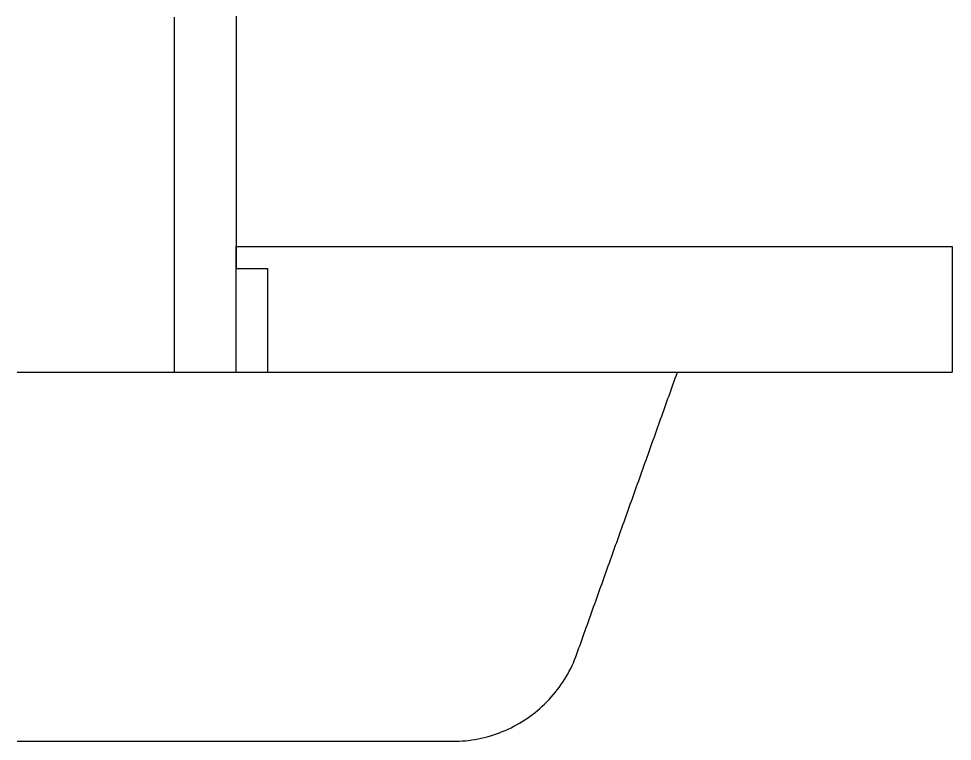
# Model space of a CAD drawing. Header units: millimetres. Extents: x -56 to 126, y -4 to 13.
# Drawn here: x -46.8 to -37.8, y -3.56 to 3.41 of the extents above; entities that cross this region are included whole.
import ezdxf

# ---------------------------------------------------------------- set-up
doc = ezdxf.new("R2010")
doc.units = ezdxf.units.MM
for name, color, linetype in [('FOOT_174_SOLID_0', 7, 'Continuous'), ('FOOT_174_SOLID_174', 7, 'Continuous'), ('FOOT_174_SOLID_7', 7, 'Continuous')]:
    doc.layers.add(name, color=color, linetype=linetype)

msp = doc.modelspace()

# ---------------------------------------------------------------- linework, layer by layer
at = {"layer": 'FOOT_174_SOLID_0'}
for points in [[(-44.704, 0), (-44.704, 0.0302), (-44.704, 0.0605), (-44.704, 0.0907), (-44.704, 0.121), (-44.704, 0.1512), (-44.704, 0.1815), (-44.704, 0.2117), (-44.704, 0.242), (-44.704, 0.2722), (-44.704, 0.3025), (-44.704, 0.3327), (-44.704, 0.363), (-44.704, 0.3932), (-44.704, 0.4235), (-44.704, 0.4537), (-44.704, 0.484), (-44.704, 0.5142), (-44.704, 0.5445), (-44.704, 0.5747), (-44.704, 0.605), (-44.704, 0.6352), (-44.704, 0.6655), (-44.704, 0.6957), (-44.704, 0.726), (-44.704, 0.7562), (-44.704, 0.7865), (-44.704, 0.8167), (-44.704, 0.847), (-44.704, 0.8772), (-44.704, 0.9075), (-44.704, 0.9377), (-44.704, 0.968), (-44.704, 0.9982), (-44.704, 1.0285), (-44.704, 1.0587), (-44.704, 1.089), (-44.704, 1.1192), (-44.704, 1.1495), (-44.704, 1.1797), (-44.704, 1.21)], [(-44.704, 1.21), (-44.674, 1.21), (-44.644, 1.21), (-44.6139, 1.21), (-44.5839, 1.21), (-44.5539, 1.21), (-44.5239, 1.21), (-44.4939, 1.21), (-44.4638, 1.21), (-44.4338, 1.21), (-44.4038, 1.21), (-44.3738, 1.21), (-44.3438, 1.21), (-44.3137, 1.21), (-44.2837, 1.21), (-44.2537, 1.21), (-44.2237, 1.21), (-44.1937, 1.21), (-44.1636, 1.21), (-44.1336, 1.21), (-44.1036, 1.21), (-44.0736, 1.21), (-44.0436, 1.21), (-44.0136, 1.21), (-43.9835, 1.21), (-43.9535, 1.21), (-43.9235, 1.21), (-43.8935, 1.21), (-43.8635, 1.21), (-43.8334, 1.21), (-43.8034, 1.21), (-43.7734, 1.21), (-43.7434, 1.21), (-43.7134, 1.21), (-43.6833, 1.21), (-43.6533, 1.21), (-43.6233, 1.21), (-43.5933, 1.21), (-43.5633, 1.21), (-43.5332, 1.21), (-43.5032, 1.21), (-43.4732, 1.21), (-43.4432, 1.21), (-43.4132, 1.21), (-43.3831, 1.21), (-43.3531, 1.21), (-43.3231, 1.21), (-43.2931, 1.21), (-43.2631, 1.21), (-43.233, 1.21), (-43.203, 1.21), (-43.173, 1.21), (-43.143, 1.21), (-43.113, 1.21), (-43.0829, 1.21), (-43.0529, 1.21), (-43.0229, 1.21), (-42.9929, 1.21), (-42.9629, 1.21), (-42.9328, 1.21), (-42.9028, 1.21), (-42.8728, 1.21), (-42.8428, 1.21), (-42.8128, 1.21), (-42.7827, 1.21), (-42.7527, 1.21), (-42.7227, 1.21), (-42.6927, 1.21), (-42.6627, 1.21), (-42.6327, 1.21), (-42.6026, 1.21), (-42.5726, 1.21), (-42.5426, 1.21), (-42.5126, 1.21), (-42.4826, 1.21), (-42.4525, 1.21), (-42.4225, 1.21), (-42.3925, 1.21), (-42.3625, 1.21), (-42.3325, 1.21), (-42.3024, 1.21), (-42.2724, 1.21), (-42.2424, 1.21), (-42.2124, 1.21), (-42.1824, 1.21), (-42.1523, 1.21), (-42.1223, 1.21), (-42.0923, 1.21), (-42.0623, 1.21), (-42.0323, 1.21), (-42.0022, 1.21), (-41.9722, 1.21), (-41.9422, 1.21), (-41.9122, 1.21), (-41.8822, 1.21), (-41.8521, 1.21), (-41.8221, 1.21), (-41.7921, 1.21), (-41.7621, 1.21), (-41.7321, 1.21), (-41.702, 1.21), (-41.672, 1.21), (-41.642, 1.21), (-41.612, 1.21), (-41.582, 1.21), (-41.5519, 1.21), (-41.5219, 1.21), (-41.4919, 1.21), (-41.4619, 1.21), (-41.4319, 1.21), (-41.4018, 1.21), (-41.3718, 1.21), (-41.3418, 1.21), (-41.3118, 1.21), (-41.2818, 1.21), (-41.2518, 1.21), (-41.2217, 1.21), (-41.1917, 1.21), (-41.1617, 1.21), (-41.1317, 1.21), (-41.1017, 1.21), (-41.0716, 1.21), (-41.0416, 1.21), (-41.0116, 1.21), (-40.9816, 1.21), (-40.9516, 1.21), (-40.9215, 1.21), (-40.8915, 1.21), (-40.8615, 1.21), (-40.8315, 1.21), (-40.8015, 1.21), (-40.7714, 1.21), (-40.7414, 1.21), (-40.7114, 1.21), (-40.6814, 1.21), (-40.6514, 1.21), (-40.6213, 1.21), (-40.5913, 1.21), (-40.5613, 1.21), (-40.5313, 1.21), (-40.5013, 1.21), (-40.4712, 1.21), (-40.4412, 1.21), (-40.4112, 1.21), (-40.3812, 1.21), (-40.3512, 1.21), (-40.3211, 1.21), (-40.2911, 1.21), (-40.2611, 1.21), (-40.2311, 1.21), (-40.2011, 1.21), (-40.171, 1.21), (-40.141, 1.21), (-40.111, 1.21), (-40.081, 1.21), (-40.051, 1.21), (-40.0209, 1.21), (-39.9909, 1.21), (-39.9609, 1.21), (-39.9309, 1.21), (-39.9009, 1.21), (-39.8709, 1.21), (-39.8408, 1.21), (-39.8108, 1.21), (-39.7808, 1.21), (-39.7508, 1.21), (-39.7208, 1.21), (-39.6907, 1.21), (-39.6607, 1.21), (-39.6307, 1.21), (-39.6007, 1.21), (-39.5707, 1.21), (-39.5406, 1.21), (-39.5106, 1.21), (-39.4806, 1.21), (-39.4506, 1.21), (-39.4206, 1.21), (-39.3905, 1.21), (-39.3605, 1.21), (-39.3305, 1.21), (-39.3005, 1.21), (-39.2705, 1.21), (-39.2404, 1.21), (-39.2104, 1.21), (-39.1804, 1.21), (-39.1504, 1.21), (-39.1204, 1.21), (-39.0903, 1.21), (-39.0603, 1.21), (-39.0303, 1.21), (-39.0003, 1.21), (-38.9703, 1.21), (-38.9402, 1.21), (-38.9102, 1.21), (-38.8802, 1.21), (-38.8502, 1.21), (-38.8202, 1.21), (-38.7901, 1.21), (-38.7601, 1.21), (-38.7301, 1.21), (-38.7001, 1.21), (-38.6701, 1.21), (-38.64, 1.21), (-38.61, 1.21), (-38.58, 1.21), (-38.55, 1.21), (-38.52, 1.21), (-38.49, 1.21), (-38.4599, 1.21), (-38.4299, 1.21), (-38.3999, 1.21), (-38.3699, 1.21), (-38.3399, 1.21), (-38.3098, 1.21), (-38.2798, 1.21), (-38.2498, 1.21), (-38.2198, 1.21), (-38.1898, 1.21), (-38.1597, 1.21), (-38.1297, 1.21), (-38.0997, 1.21), (-38.0697, 1.21), (-38.0397, 1.21), (-38.0096, 1.21), (-37.9796, 1.21), (-37.9496, 1.21), (-37.9196, 1.21), (-37.8896, 1.21), (-37.8595, 1.21), (-37.8295, 1.21), (-37.7995, 1.21)], [(-37.7995, 1.21), (-37.7995, 1.1797), (-37.7995, 1.1495), (-37.7995, 1.1192), (-37.7995, 1.089), (-37.7995, 1.0587), (-37.7995, 1.0285), (-37.7995, 0.9982), (-37.7995, 0.968), (-37.7995, 0.9377), (-37.7995, 0.9075), (-37.7995, 0.8772), (-37.7995, 0.847), (-37.7995, 0.8167), (-37.7995, 0.7865), (-37.7995, 0.7562), (-37.7995, 0.726), (-37.7995, 0.6957), (-37.7995, 0.6655), (-37.7995, 0.6352), (-37.7995, 0.605), (-37.7995, 0.5747), (-37.7995, 0.5445), (-37.7995, 0.5142), (-37.7995, 0.484), (-37.7995, 0.4537), (-37.7995, 0.4235), (-37.7995, 0.3932), (-37.7995, 0.363), (-37.7995, 0.3327), (-37.7995, 0.3025), (-37.7995, 0.2722), (-37.7995, 0.242), (-37.7995, 0.2117), (-37.7995, 0.1815), (-37.7995, 0.1512), (-37.7995, 0.121), (-37.7995, 0.0907), (-37.7995, 0.0605), (-37.7995, 0.0302), (-37.7995, 0)], [(-44.704, 0), (-44.674, 0), (-44.644, 0), (-44.6139, 0), (-44.5839, 0), (-44.5539, 0), (-44.5239, 0), (-44.4939, 0), (-44.4638, 0), (-44.4338, 0), (-44.4038, 0), (-44.3738, 0), (-44.3438, 0), (-44.3137, 0), (-44.2837, 0), (-44.2537, 0), (-44.2237, 0), (-44.1937, 0), (-44.1636, 0), (-44.1336, 0), (-44.1036, 0), (-44.0736, 0), (-44.0436, 0), (-44.0136, 0), (-43.9835, 0), (-43.9535, 0), (-43.9235, 0), (-43.8935, 0), (-43.8635, 0), (-43.8334, 0), (-43.8034, 0), (-43.7734, 0), (-43.7434, 0), (-43.7134, 0), (-43.6833, 0), (-43.6533, 0), (-43.6233, 0), (-43.5933, 0), (-43.5633, 0), (-43.5332, 0), (-43.5032, 0), (-43.4732, 0), (-43.4432, 0), (-43.4132, 0), (-43.3831, 0), (-43.3531, 0), (-43.3231, 0), (-43.2931, 0), (-43.2631, 0), (-43.233, 0), (-43.203, 0), (-43.173, 0), (-43.143, 0), (-43.113, 0), (-43.0829, 0), (-43.0529, 0), (-43.0229, 0), (-42.9929, 0), (-42.9629, 0), (-42.9328, 0), (-42.9028, 0), (-42.8728, 0), (-42.8428, 0), (-42.8128, 0), (-42.7827, 0), (-42.7527, 0), (-42.7227, 0), (-42.6927, 0), (-42.6627, 0), (-42.6327, 0), (-42.6026, 0), (-42.5726, 0), (-42.5426, 0), (-42.5126, 0), (-42.4826, 0), (-42.4525, 0), (-42.4225, 0), (-42.3925, 0), (-42.3625, 0), (-42.3325, 0), (-42.3024, 0), (-42.2724, 0), (-42.2424, 0), (-42.2124, 0), (-42.1824, 0), (-42.1523, 0), (-42.1223, 0), (-42.0923, 0), (-42.0623, 0), (-42.0323, 0), (-42.0022, 0), (-41.9722, 0), (-41.9422, 0), (-41.9122, 0), (-41.8822, 0), (-41.8521, 0), (-41.8221, 0), (-41.7921, 0), (-41.7621, 0), (-41.7321, 0), (-41.702, 0), (-41.672, 0), (-41.642, 0), (-41.612, 0), (-41.582, 0), (-41.5519, 0), (-41.5219, 0), (-41.4919, 0), (-41.4619, 0), (-41.4319, 0), (-41.4018, 0), (-41.3718, 0), (-41.3418, 0), (-41.3118, 0), (-41.2818, 0), (-41.2518, 0), (-41.2217, 0), (-41.1917, 0), (-41.1617, 0), (-41.1317, 0), (-41.1017, 0), (-41.0716, 0), (-41.0416, 0), (-41.0116, 0), (-40.9816, 0), (-40.9516, 0), (-40.9215, 0), (-40.8915, 0), (-40.8615, 0), (-40.8315, 0), (-40.8015, 0), (-40.7714, 0), (-40.7414, 0), (-40.7114, 0), (-40.6814, 0), (-40.6514, 0), (-40.6213, 0), (-40.5913, 0), (-40.5613, 0), (-40.5313, 0), (-40.5013, 0), (-40.4712, 0), (-40.4412, 0), (-40.4112, 0), (-40.3812, 0), (-40.3512, 0), (-40.3211, 0), (-40.2911, 0), (-40.2611, 0), (-40.2311, 0), (-40.2011, 0), (-40.171, 0), (-40.141, 0), (-40.111, 0), (-40.081, 0), (-40.051, 0), (-40.0209, 0), (-39.9909, 0), (-39.9609, 0), (-39.9309, 0), (-39.9009, 0), (-39.8709, 0), (-39.8408, 0), (-39.8108, 0), (-39.7808, 0), (-39.7508, 0), (-39.7208, 0), (-39.6907, 0), (-39.6607, 0), (-39.6307, 0), (-39.6007, 0), (-39.5707, 0), (-39.5406, 0), (-39.5106, 0), (-39.4806, 0), (-39.4506, 0), (-39.4206, 0), (-39.3905, 0), (-39.3605, 0), (-39.3305, 0), (-39.3005, 0), (-39.2705, 0), (-39.2404, 0), (-39.2104, 0), (-39.1804, 0), (-39.1504, 0), (-39.1204, 0), (-39.0903, 0), (-39.0603, 0), (-39.0303, 0), (-39.0003, 0), (-38.9703, 0), (-38.9402, 0), (-38.9102, 0), (-38.8802, 0), (-38.8502, 0), (-38.8202, 0), (-38.7901, 0), (-38.7601, 0), (-38.7301, 0), (-38.7001, 0), (-38.6701, 0), (-38.64, 0), (-38.61, 0), (-38.58, 0), (-38.55, 0), (-38.52, 0), (-38.49, 0), (-38.4599, 0), (-38.4299, 0), (-38.3999, 0), (-38.3699, 0), (-38.3399, 0), (-38.3098, 0), (-38.2798, 0), (-38.2498, 0), (-38.2198, 0), (-38.1898, 0), (-38.1597, 0), (-38.1297, 0), (-38.0997, 0), (-38.0697, 0), (-38.0397, 0), (-38.0096, 0), (-37.9796, 0), (-37.9496, 0), (-37.9196, 0), (-37.8896, 0), (-37.8595, 0), (-37.8295, 0), (-37.7995, 0)]]:
    msp.add_lwpolyline(points, dxfattribs=at)
at = {"layer": 'FOOT_174_SOLID_174'}
for points in [[(-46.8145, 0), (-46.7845, 0), (-46.7545, 0), (-46.7244, 0), (-46.6944, 0), (-46.6644, 0), (-46.6344, 0), (-46.6043, 0), (-46.5743, 0), (-46.5443, 0), (-46.5143, 0), (-46.4843, 0), (-46.4542, 0), (-46.4242, 0), (-46.3942, 0), (-46.3642, 0), (-46.3341, 0), (-46.3041, 0), (-46.2741, 0), (-46.2441, 0), (-46.214, 0), (-46.184, 0), (-46.154, 0), (-46.124, 0), (-46.0939, 0), (-46.0639, 0), (-46.0339, 0), (-46.0039, 0), (-45.9738, 0), (-45.9438, 0), (-45.9138, 0), (-45.8838, 0), (-45.8538, 0), (-45.8237, 0), (-45.7937, 0), (-45.7637, 0), (-45.7337, 0), (-45.7036, 0), (-45.6736, 0), (-45.6436, 0), (-45.6136, 0), (-45.5835, 0), (-45.5535, 0), (-45.5235, 0), (-45.4935, 0), (-45.4634, 0), (-45.4334, 0), (-45.4034, 0), (-45.3734, 0), (-45.3434, 0), (-45.3133, 0), (-45.2833, 0), (-45.2533, 0), (-45.2233, 0), (-45.1932, 0), (-45.1632, 0), (-45.1332, 0), (-45.1032, 0), (-45.0731, 0), (-45.0431, 0), (-45.0131, 0), (-44.9831, 0), (-44.953, 0), (-44.923, 0), (-44.893, 0), (-44.863, 0), (-44.833, 0), (-44.8029, 0), (-44.7729, 0), (-44.7429, 0), (-44.7129, 0), (-44.6828, 0), (-44.6528, 0), (-44.6228, 0), (-44.5928, 0), (-44.5627, 0), (-44.5327, 0), (-44.5027, 0), (-44.4727, 0), (-44.4426, 0), (-44.4126, 0), (-44.3826, 0), (-44.3526, 0), (-44.3225, 0), (-44.2925, 0), (-44.2625, 0), (-44.2325, 0), (-44.2025, 0), (-44.1724, 0), (-44.1424, 0), (-44.1124, 0), (-44.0824, 0), (-44.0523, 0), (-44.0223, 0), (-43.9923, 0), (-43.9623, 0), (-43.9322, 0), (-43.9022, 0), (-43.8722, 0), (-43.8422, 0), (-43.8121, 0), (-43.7821, 0), (-43.7521, 0), (-43.7221, 0), (-43.6921, 0), (-43.662, 0), (-43.632, 0), (-43.602, 0), (-43.572, 0), (-43.5419, 0), (-43.5119, 0), (-43.4819, 0), (-43.4519, 0), (-43.4218, 0), (-43.3918, 0), (-43.3618, 0), (-43.3318, 0), (-43.3017, 0), (-43.2717, 0), (-43.2417, 0), (-43.2117, 0), (-43.1817, 0), (-43.1516, 0), (-43.1216, 0), (-43.0916, 0), (-43.0616, 0), (-43.0315, 0), (-43.0015, 0), (-42.9715, 0), (-42.9415, 0), (-42.9114, 0), (-42.8814, 0), (-42.8514, 0), (-42.8214, 0), (-42.7913, 0), (-42.7613, 0), (-42.7313, 0), (-42.7013, 0), (-42.6712, 0), (-42.6412, 0), (-42.6112, 0), (-42.5812, 0), (-42.5512, 0), (-42.5211, 0), (-42.4911, 0), (-42.4611, 0), (-42.4311, 0), (-42.401, 0), (-42.371, 0), (-42.341, 0), (-42.311, 0), (-42.2809, 0), (-42.2509, 0), (-42.2209, 0), (-42.1909, 0), (-42.1608, 0), (-42.1308, 0), (-42.1008, 0), (-42.0708, 0), (-42.0408, 0), (-42.0107, 0), (-41.9807, 0), (-41.9507, 0), (-41.9207, 0), (-41.8906, 0), (-41.8606, 0), (-41.8306, 0), (-41.8006, 0), (-41.7705, 0), (-41.7405, 0), (-41.7105, 0), (-41.6805, 0), (-41.6504, 0), (-41.6204, 0), (-41.5904, 0), (-41.5604, 0), (-41.5304, 0), (-41.5003, 0), (-41.4703, 0), (-41.4403, 0), (-41.4103, 0), (-41.3802, 0), (-41.3502, 0), (-41.3202, 0), (-41.2902, 0), (-41.2601, 0), (-41.2301, 0), (-41.2001, 0), (-41.1701, 0), (-41.14, 0), (-41.11, 0), (-41.08, 0), (-41.05, 0), (-41.0199, 0), (-40.9899, 0), (-40.9599, 0), (-40.9299, 0), (-40.8999, 0), (-40.8698, 0), (-40.8398, 0), (-40.8098, 0), (-40.7798, 0), (-40.7497, 0), (-40.7197, 0), (-40.6897, 0), (-40.6597, 0), (-40.6296, 0), (-40.5996, 0), (-40.5696, 0), (-40.5396, 0), (-40.5095, 0), (-40.4795, 0), (-40.4495, 0)], [(-41.4185, -2.7131), (-41.4084, -2.6849), (-41.3983, -2.6566), (-41.3882, -2.6284), (-41.3781, -2.6001), (-41.368, -2.5718), (-41.3579, -2.5436), (-41.3478, -2.5153), (-41.3377, -2.4871), (-41.3276, -2.4588), (-41.3175, -2.4305), (-41.3075, -2.4023), (-41.2974, -2.374), (-41.2873, -2.3457), (-41.2772, -2.3175), (-41.2671, -2.2892), (-41.257, -2.261), (-41.2469, -2.2327), (-41.2368, -2.2044), (-41.2267, -2.1762), (-41.2166, -2.1479), (-41.2065, -2.1196), (-41.1964, -2.0914), (-41.1863, -2.0631), (-41.1762, -2.0349), (-41.1661, -2.0066), (-41.156, -1.9783), (-41.146, -1.9501), (-41.1359, -1.9218), (-41.1258, -1.8936), (-41.1157, -1.8653), (-41.1056, -1.837), (-41.0955, -1.8088), (-41.0854, -1.7805), (-41.0753, -1.7522), (-41.0652, -1.724), (-41.0551, -1.6957), (-41.045, -1.6675), (-41.0349, -1.6392), (-41.0248, -1.6109), (-41.0147, -1.5827), (-41.0046, -1.5544), (-40.9946, -1.5261), (-40.9845, -1.4979), (-40.9744, -1.4696), (-40.9643, -1.4414), (-40.9542, -1.4131), (-40.9441, -1.3848), (-40.934, -1.3566), (-40.9239, -1.3283), (-40.9138, -1.3), (-40.9037, -1.2718), (-40.8936, -1.2435), (-40.8835, -1.2153), (-40.8734, -1.187), (-40.8633, -1.1587), (-40.8532, -1.1305), (-40.8431, -1.1022), (-40.8331, -1.074), (-40.823, -1.0457), (-40.8129, -1.0174), (-40.8028, -0.9892), (-40.7927, -0.9609), (-40.7826, -0.9326), (-40.7725, -0.9044), (-40.7624, -0.8761), (-40.7523, -0.8479), (-40.7422, -0.8196), (-40.7321, -0.7913), (-40.722, -0.7631), (-40.7119, -0.7348), (-40.7018, -0.7065), (-40.6917, -0.6783), (-40.6817, -0.65), (-40.6716, -0.6218), (-40.6615, -0.5935), (-40.6514, -0.5652), (-40.6413, -0.537), (-40.6312, -0.5087), (-40.6211, -0.4805), (-40.611, -0.4522), (-40.6009, -0.4239), (-40.5908, -0.3957), (-40.5807, -0.3674), (-40.5706, -0.3391), (-40.5605, -0.3109), (-40.5504, -0.2826), (-40.5403, -0.2544), (-40.5302, -0.2261), (-40.5202, -0.1978), (-40.5101, -0.1696), (-40.5, -0.1413), (-40.4899, -0.113), (-40.4798, -0.0848), (-40.4697, -0.0565), (-40.4596, -0.0283), (-40.4495, 0)], [(-42.6145, -3.556), (-42.5839, -3.5556), (-42.5534, -3.5545), (-42.5229, -3.5527), (-42.4924, -3.5501), (-42.462, -3.5468), (-42.4317, -3.5428), (-42.4015, -3.538), (-42.3714, -3.5325), (-42.3415, -3.5263), (-42.3117, -3.5194), (-42.2821, -3.5117), (-42.2527, -3.5034), (-42.2235, -3.4943), (-42.1945, -3.4845), (-42.1658, -3.4741), (-42.1373, -3.4629), (-42.1091, -3.4511), (-42.0812, -3.4386), (-42.0536, -3.4254), (-42.0264, -3.4116), (-41.9994, -3.3971), (-41.9729, -3.382), (-41.9467, -3.3662), (-41.9209, -3.3499), (-41.8955, -3.3328), (-41.8705, -3.3152), (-41.8459, -3.297), (-41.8218, -3.2782), (-41.7981, -3.2589), (-41.775, -3.2389), (-41.7523, -3.2184), (-41.7301, -3.1974), (-41.7084, -3.1759), (-41.6872, -3.1538), (-41.6666, -3.1312), (-41.6465, -3.1082), (-41.627, -3.0846), (-41.6081, -3.0606), (-41.5897, -3.0362), (-41.572, -3.0113), (-41.5548, -2.986), (-41.5383, -2.9603), (-41.5224, -2.9342), (-41.5071, -2.9077), (-41.4924, -2.8809), (-41.4784, -2.8537), (-41.4651, -2.8262), (-41.4524, -2.7983), (-41.4404, -2.7702), (-41.4291, -2.7418), (-41.4185, -2.7131)], [(-46.8145, -3.556), (-46.7845, -3.556), (-46.7545, -3.556), (-46.7245, -3.556), (-46.6945, -3.556), (-46.6645, -3.556), (-46.6345, -3.556), (-46.6045, -3.556), (-46.5745, -3.556), (-46.5445, -3.556), (-46.5145, -3.556), (-46.4845, -3.556), (-46.4545, -3.556), (-46.4245, -3.556), (-46.3945, -3.556), (-46.3645, -3.556), (-46.3345, -3.556), (-46.3045, -3.556), (-46.2745, -3.556), (-46.2445, -3.556), (-46.2145, -3.556), (-46.1845, -3.556), (-46.1545, -3.556), (-46.1245, -3.556), (-46.0945, -3.556), (-46.0645, -3.556), (-46.0345, -3.556), (-46.0045, -3.556), (-45.9745, -3.556), (-45.9445, -3.556), (-45.9145, -3.556), (-45.8845, -3.556), (-45.8545, -3.556), (-45.8245, -3.556), (-45.7945, -3.556), (-45.7645, -3.556), (-45.7345, -3.556), (-45.7045, -3.556), (-45.6745, -3.556), (-45.6445, -3.556), (-45.6145, -3.556), (-45.5845, -3.556), (-45.5545, -3.556), (-45.5245, -3.556), (-45.4945, -3.556), (-45.4645, -3.556), (-45.4345, -3.556), (-45.4045, -3.556), (-45.3745, -3.556), (-45.3445, -3.556), (-45.3145, -3.556), (-45.2845, -3.556), (-45.2545, -3.556), (-45.2245, -3.556), (-45.1945, -3.556), (-45.1645, -3.556), (-45.1345, -3.556), (-45.1045, -3.556), (-45.0745, -3.556), (-45.0445, -3.556), (-45.0145, -3.556), (-44.9845, -3.556), (-44.9545, -3.556), (-44.9245, -3.556), (-44.8945, -3.556), (-44.8645, -3.556), (-44.8345, -3.556), (-44.8045, -3.556), (-44.7745, -3.556), (-44.7445, -3.556), (-44.7145, -3.556), (-44.6845, -3.556), (-44.6545, -3.556), (-44.6245, -3.556), (-44.5945, -3.556), (-44.5645, -3.556), (-44.5345, -3.556), (-44.5045, -3.556), (-44.4745, -3.556), (-44.4445, -3.556), (-44.4145, -3.556), (-44.3845, -3.556), (-44.3545, -3.556), (-44.3245, -3.556), (-44.2945, -3.556), (-44.2645, -3.556), (-44.2345, -3.556), (-44.2045, -3.556), (-44.1745, -3.556), (-44.1445, -3.556), (-44.1145, -3.556), (-44.0845, -3.556), (-44.0545, -3.556), (-44.0245, -3.556), (-43.9945, -3.556), (-43.9645, -3.556), (-43.9345, -3.556), (-43.9045, -3.556), (-43.8745, -3.556), (-43.8445, -3.556), (-43.8145, -3.556), (-43.7845, -3.556), (-43.7545, -3.556), (-43.7245, -3.556), (-43.6945, -3.556), (-43.6645, -3.556), (-43.6345, -3.556), (-43.6045, -3.556), (-43.5745, -3.556), (-43.5445, -3.556), (-43.5145, -3.556), (-43.4845, -3.556), (-43.4545, -3.556), (-43.4245, -3.556), (-43.3945, -3.556), (-43.3645, -3.556), (-43.3345, -3.556), (-43.3045, -3.556), (-43.2745, -3.556), (-43.2445, -3.556), (-43.2145, -3.556), (-43.1845, -3.556), (-43.1545, -3.556), (-43.1245, -3.556), (-43.0945, -3.556), (-43.0645, -3.556), (-43.0345, -3.556), (-43.0045, -3.556), (-42.9745, -3.556), (-42.9445, -3.556), (-42.9145, -3.556), (-42.8845, -3.556), (-42.8545, -3.556), (-42.8245, -3.556), (-42.7945, -3.556), (-42.7645, -3.556), (-42.7345, -3.556), (-42.7045, -3.556), (-42.6745, -3.556), (-42.6445, -3.556), (-42.6145, -3.556)]]:
    msp.add_lwpolyline(points, dxfattribs=at)
at = {"layer": 'FOOT_174_SOLID_7'}
for points in [[(-44.6995, 1), (-44.6995, 1.03), (-44.6995, 1.06), (-44.6995, 1.09), (-44.6995, 1.12), (-44.6995, 1.15), (-44.6995, 1.18), (-44.6995, 1.21), (-44.6995, 1.24), (-44.6995, 1.27), (-44.6995, 1.3), (-44.6995, 1.33), (-44.6995, 1.36), (-44.6995, 1.39), (-44.6995, 1.42), (-44.6995, 1.45), (-44.6995, 1.48), (-44.6995, 1.51), (-44.6995, 1.54), (-44.6995, 1.57), (-44.6995, 1.6), (-44.6995, 1.63), (-44.6995, 1.66), (-44.6995, 1.69), (-44.6995, 1.72), (-44.6995, 1.75), (-44.6995, 1.78), (-44.6995, 1.81), (-44.6995, 1.84), (-44.6995, 1.87), (-44.6995, 1.9), (-44.6995, 1.93), (-44.6995, 1.96), (-44.6995, 1.99), (-44.6995, 2.02), (-44.6995, 2.05), (-44.6995, 2.08), (-44.6995, 2.11), (-44.6995, 2.14), (-44.6995, 2.17), (-44.6995, 2.2), (-44.6995, 2.23), (-44.6995, 2.26), (-44.6995, 2.29), (-44.6995, 2.32), (-44.6995, 2.35), (-44.6995, 2.38), (-44.6995, 2.41), (-44.6995, 2.44), (-44.6995, 2.47), (-44.6995, 2.5), (-44.6995, 2.53), (-44.6995, 2.56), (-44.6995, 2.59), (-44.6995, 2.62), (-44.6995, 2.65), (-44.6995, 2.68), (-44.6995, 2.71), (-44.6995, 2.74), (-44.6995, 2.77), (-44.6995, 2.8), (-44.6995, 2.83), (-44.6995, 2.86), (-44.6995, 2.89), (-44.6995, 2.92), (-44.6995, 2.95), (-44.6995, 2.98), (-44.6995, 3.01), (-44.6995, 3.04), (-44.6995, 3.07), (-44.6995, 3.1), (-44.6995, 3.13), (-44.6995, 3.16), (-44.6995, 3.19), (-44.6995, 3.22), (-44.6995, 3.25), (-44.6995, 3.28), (-44.6995, 3.31), (-44.6995, 3.34), (-44.6995, 3.37), (-44.6995, 3.4), (-44.6995, 3.43)], [(-45.2995, 3.42), (-45.2995, 3.39), (-45.2995, 3.36), (-45.2995, 3.33), (-45.2995, 3.3), (-45.2995, 3.27), (-45.2995, 3.24), (-45.2995, 3.21), (-45.2995, 3.18), (-45.2995, 3.15), (-45.2995, 3.12), (-45.2995, 3.09), (-45.2995, 3.06), (-45.2995, 3.03), (-45.2995, 3), (-45.2995, 2.97), (-45.2995, 2.94), (-45.2995, 2.91), (-45.2995, 2.88), (-45.2995, 2.85), (-45.2995, 2.82), (-45.2995, 2.79), (-45.2995, 2.76), (-45.2995, 2.73), (-45.2995, 2.7), (-45.2995, 2.67), (-45.2995, 2.64), (-45.2995, 2.61), (-45.2995, 2.58), (-45.2995, 2.55), (-45.2995, 2.52), (-45.2995, 2.49), (-45.2995, 2.46), (-45.2995, 2.43), (-45.2995, 2.4), (-45.2995, 2.37), (-45.2995, 2.34), (-45.2995, 2.31), (-45.2995, 2.28), (-45.2995, 2.25), (-45.2995, 2.22), (-45.2995, 2.19), (-45.2995, 2.16), (-45.2995, 2.13), (-45.2995, 2.1), (-45.2995, 2.07), (-45.2995, 2.04), (-45.2995, 2.01), (-45.2995, 1.98), (-45.2995, 1.95), (-45.2995, 1.92), (-45.2995, 1.89), (-45.2995, 1.86), (-45.2995, 1.83), (-45.2995, 1.8), (-45.2995, 1.77), (-45.2995, 1.74), (-45.2995, 1.71), (-45.2995, 1.68), (-45.2995, 1.65), (-45.2995, 1.62), (-45.2995, 1.59), (-45.2995, 1.56), (-45.2995, 1.53), (-45.2995, 1.5), (-45.2995, 1.47), (-45.2995, 1.44), (-45.2995, 1.41), (-45.2995, 1.38), (-45.2995, 1.35), (-45.2995, 1.32), (-45.2995, 1.29), (-45.2995, 1.26), (-45.2995, 1.23), (-45.2995, 1.2), (-45.2995, 1.17), (-45.2995, 1.14), (-45.2995, 1.11), (-45.2995, 1.08), (-45.2995, 1.05), (-45.2995, 1.02), (-45.2995, 0.99), (-45.2995, 0.96), (-45.2995, 0.93), (-45.2995, 0.9), (-45.2995, 0.87), (-45.2995, 0.84), (-45.2995, 0.81), (-45.2995, 0.78), (-45.2995, 0.75), (-45.2995, 0.72), (-45.2995, 0.69), (-45.2995, 0.66), (-45.2995, 0.63), (-45.2995, 0.6), (-45.2995, 0.57), (-45.2995, 0.54), (-45.2995, 0.51), (-45.2995, 0.48), (-45.2995, 0.45), (-45.2995, 0.42), (-45.2995, 0.39), (-45.2995, 0.36), (-45.2995, 0.33), (-45.2995, 0.3), (-45.2995, 0.27), (-45.2995, 0.24), (-45.2995, 0.21), (-45.2995, 0.18), (-45.2995, 0.15), (-45.2995, 0.12), (-45.2995, 0.09), (-45.2995, 0.06), (-45.2995, 0.03), (-45.2995, 0)], [(-44.6995, 1), (-44.6662, 1), (-44.6328, 1), (-44.5995, 1), (-44.5662, 1), (-44.5328, 1), (-44.4995, 1), (-44.4662, 1), (-44.4328, 1), (-44.3995, 1)], [(-44.3995, 1), (-44.3995, 0.9697), (-44.3995, 0.9394), (-44.3995, 0.9091), (-44.3995, 0.8788), (-44.3995, 0.8485), (-44.3995, 0.8182), (-44.3995, 0.7879), (-44.3995, 0.7576), (-44.3995, 0.7273), (-44.3995, 0.697), (-44.3995, 0.6667), (-44.3995, 0.6364), (-44.3995, 0.6061), (-44.3995, 0.5758), (-44.3995, 0.5455), (-44.3995, 0.5152), (-44.3995, 0.4848), (-44.3995, 0.4545), (-44.3995, 0.4242), (-44.3995, 0.3939), (-44.3995, 0.3636), (-44.3995, 0.3333), (-44.3995, 0.303), (-44.3995, 0.2727), (-44.3995, 0.2424), (-44.3995, 0.2121), (-44.3995, 0.1818), (-44.3995, 0.1515), (-44.3995, 0.1212), (-44.3995, 0.0909), (-44.3995, 0.0606), (-44.3995, 0.0303), (-44.3995, 0)], [(-45.2995, 0), (-45.2685, 0), (-45.2374, 0), (-45.2064, 0), (-45.1754, 0), (-45.1443, 0), (-45.1133, 0), (-45.0823, 0), (-45.0512, 0), (-45.0202, 0), (-44.9892, 0), (-44.9581, 0), (-44.9271, 0), (-44.8961, 0), (-44.865, 0), (-44.834, 0), (-44.8029, 0), (-44.7719, 0), (-44.7409, 0), (-44.7098, 0), (-44.6788, 0), (-44.6478, 0), (-44.6167, 0), (-44.5857, 0), (-44.5547, 0), (-44.5236, 0), (-44.4926, 0), (-44.4616, 0), (-44.4305, 0), (-44.3995, 0)]]:
    msp.add_lwpolyline(points, dxfattribs=at)

doc.saveas('drawing.dxf')
